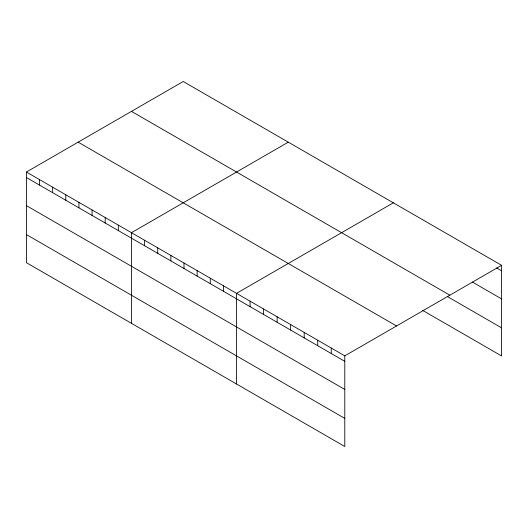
<?xml version="1.0" encoding="UTF-8"?>
<svg xmlns="http://www.w3.org/2000/svg" width="528" height="528" viewBox="0 0 528 528"><rect width="100%" height="100%" fill="white"/><g stroke="black" fill="none" stroke-linecap="round" stroke-linejoin="round"><path stroke-width="0.79" d="M26.4 172.036L344.784 355.852L344.784 446.503L26.4 262.687L26.4 172.036L183.216 81.497L501.6 265.313L501.6 355.964L422.545 310.325M288.281 142.157L131.465 232.696L131.465 323.347M393.347 202.818L236.537 293.35L236.537 384.001M344.784 355.852L501.6 265.313M496.617 267.92L501.6 270.798M472.402 282.044L501.6 298.901M131.465 111.375L449.849 295.192M447.473 296.611L501.6 327.862M78.151 142.157L396.535 325.974M26.4 177.514L344.784 361.33M26.4 205.623L344.784 389.44M26.4 234.577L344.784 418.394M331.254 348.038L331.254 353.522M317.724 340.23L317.724 345.708M304.194 332.416L304.194 337.894M290.657 324.601L290.657 330.086M277.127 316.793L277.127 322.271M263.597 308.979L263.597 314.457M250.067 301.165L250.067 306.649M223.403 285.773L223.403 291.251M210.269 278.19L210.269 283.668M197.135 270.607L197.135 276.085M184.001 263.023L184.001 268.508M170.867 255.44L170.867 260.924M157.733 247.856L157.733 253.341M144.599 240.273L144.599 245.758M118.331 225.113L118.331 230.591M105.197 217.529L105.197 223.007M92.07 209.946L92.07 215.424M78.936 202.363L78.936 207.847M65.802 194.779L65.802 200.264M52.668 187.196L52.668 192.68M39.534 179.612L39.534 185.097"/></g></svg>
